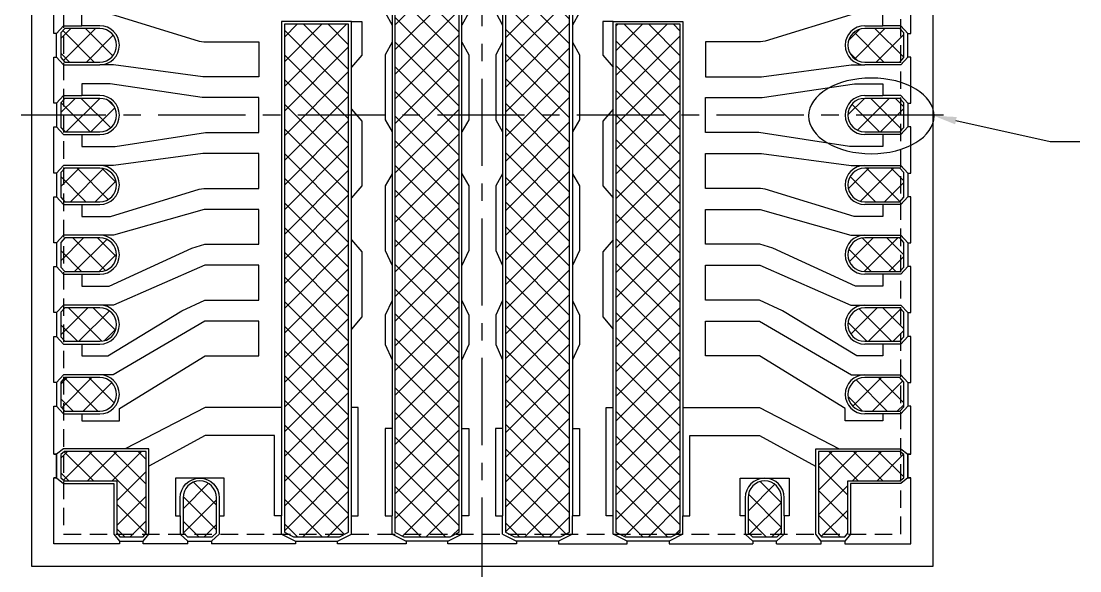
# Model space of a CAD drawing. Extents: x -48 to 208, y -118 to 47.
# Drawn here: x 93.9 to 169.8, y -47.9 to -8.5 of the extents above; entities that cross this region are included whole.
import ezdxf

# ---------------------------------------------------------------- set-up
doc = ezdxf.new("R2010")
doc.units = 0
doc.header["$LTSCALE"] = 5
doc.header["$MEASUREMENT"] = 0
doc.linetypes.add('CENTER', pattern=[2, 1.25, -0.25, 0.25, -0.25])
doc.linetypes.add('HIDDEN', pattern=[0.375, 0.25, -0.125])
doc.layers.get('0').update_dxf_attribs({"linetype": 'CONTINUOUS'})
for name, color, linetype in [('ADDR', 3, 'CONTINUOUS'), ('CENTER', 1, 'CENTER'), ('DIM', 3, 'CONTINUOUS'), ('HIDDEN', 6, 'HIDDEN'), ('SECTION', 6, 'CONTINUOUS')]:
    doc.layers.add(name, color=color, linetype=linetype)

msp = doc.modelspace()

# ---------------------------------------------------------------- hatches: boundary and pattern name
at = {"layer": 'SECTION'}
h = msp.add_hatch(dxfattribs=at)
h.set_pattern_fill('ANSI37,_O', color=256, scale=10)
h.set_pattern_definition([(45, (-1698.0602, 254.9022), (-0.8838835, 0.8838835), []), (135, (-1698.0602, 254.9022), (-0.8838835, -0.8838835), [])])
h.paths.add_polyline_path([(102.8578, 14.7097), (102.6436, 14.9794), (100.9759, 14.9794), (100.7578, 14.7088), (100.7578, 10.9694), (97.0184, 10.9694), (96.7478, 10.7514), (96.7478, 9.0836), (97.0176, 8.8694), (102.8578, 8.8694)])
edge = h.paths.add_edge_path()
edge.add_line((99.5478, 5.9794), (97.0366, 5.9794))
edge.add_line((97.0366, 5.9794), (96.7478, 5.66))
edge.add_line((96.7478, 5.66), (96.7478, 3.8947))
edge.add_line((96.7478, 3.8947), (97.036, 3.5794))
edge.add_line((97.036, 3.5794), (99.5478, 3.5794))
edge.add_arc((99.5478, 4.7794), 1.2, 270, 450)
edge = h.paths.add_edge_path()
edge.add_line((99.5478, 0.9794), (97.0366, 0.9794))
edge.add_line((97.0366, 0.9794), (96.7478, 0.66))
edge.add_line((96.7478, 0.66), (96.7478, -1.1053))
edge.add_line((96.7478, -1.1053), (97.036, -1.4206))
edge.add_line((97.036, -1.4206), (99.5478, -1.4206))
edge.add_arc((99.5478, -0.2206), 1.2, 270, 450)
edge = h.paths.add_edge_path()
edge.add_line((99.5478, -4.0206), (97.0366, -4.0206))
edge.add_line((97.0366, -4.0206), (96.7478, -4.34))
edge.add_line((96.7478, -4.34), (96.7478, -6.1053))
edge.add_line((96.7478, -6.1053), (97.036, -6.4206))
edge.add_line((97.036, -6.4206), (99.5478, -6.4206))
edge.add_arc((99.5478, -5.2206), 1.2, 270, 450)
edge = h.paths.add_edge_path()
edge.add_line((99.5478, -9.0206), (97.0366, -9.0206))
edge.add_line((97.0366, -9.0206), (96.7478, -9.34))
edge.add_line((96.7478, -9.34), (96.7478, -11.1053))
edge.add_line((96.7478, -11.1053), (97.036, -11.4206))
edge.add_line((97.036, -11.4206), (99.5478, -11.4206))
edge.add_arc((99.5478, -10.2206), 1.2, 270, 450)
edge = h.paths.add_edge_path()
edge.add_line((99.5478, -14.0206), (97.036, -14.0206))
edge.add_line((97.036, -14.0206), (96.7478, -14.3359))
edge.add_line((96.7478, -14.3359), (96.7478, -16.1012))
edge.add_line((96.7478, -16.1012), (97.0366, -16.4206))
edge.add_line((97.0366, -16.4206), (99.5478, -16.4206))
edge.add_arc((99.5478, -15.2206), 1.2, 270, 450)
edge = h.paths.add_edge_path()
edge.add_line((99.5478, -19.0206), (97.036, -19.0206))
edge.add_line((97.036, -19.0206), (96.7478, -19.3359))
edge.add_line((96.7478, -19.3359), (96.7478, -21.1012))
edge.add_line((96.7478, -21.1012), (97.0366, -21.4206))
edge.add_line((97.0366, -21.4206), (99.5478, -21.4206))
edge.add_arc((99.5478, -20.2206), 1.2, 270, 450)
edge = h.paths.add_edge_path()
edge.add_line((99.5478, -24.0206), (97.036, -24.0206))
edge.add_line((97.036, -24.0206), (96.7478, -24.3359))
edge.add_line((96.7478, -24.3359), (96.7478, -26.1012))
edge.add_line((96.7478, -26.1012), (97.0366, -26.4206))
edge.add_line((97.0366, -26.4206), (99.5478, -26.4206))
edge.add_arc((99.5478, -25.2206), 1.2, 270, 450)
edge = h.paths.add_edge_path()
edge.add_line((99.5478, -29.0206), (97.036, -29.0206))
edge.add_line((97.036, -29.0206), (96.7478, -29.3359))
edge.add_line((96.7478, -29.3359), (96.7478, -31.1012))
edge.add_line((96.7478, -31.1012), (97.0366, -31.4206))
edge.add_line((97.0366, -31.4206), (99.5478, -31.4206))
edge.add_arc((99.5478, -30.2206), 1.2, 270, 450)
edge = h.paths.add_edge_path()
edge.add_line((99.5478, -34.0206), (97.036, -34.0206))
edge.add_line((97.036, -34.0206), (96.7478, -34.3359))
edge.add_line((96.7478, -34.3359), (96.7478, -36.1012))
edge.add_line((96.7478, -36.1012), (97.0366, -36.4206))
edge.add_line((97.0366, -36.4206), (99.5478, -36.4206))
edge.add_arc((99.5478, -35.2206), 1.2, 270, 450)
h.paths.add_polyline_path([(102.8578, -39.3106), (97.0176, -39.3106), (96.7478, -39.5248), (96.7478, -41.1926), (97.0184, -41.4106), (100.7578, -41.4106), (100.7578, -45.15), (100.9759, -45.4206), (102.6436, -45.4206), (102.8578, -45.1508)])
edge = h.paths.add_edge_path()
edge.add_arc((106.7078, -42.6206), 1.2, 0, 180)
edge.add_line((105.5078, -42.6206), (105.5078, -45.1321))
edge.add_line((105.5078, -45.1321), (105.8251, -45.4206))
edge.add_line((105.8251, -45.4206), (107.5905, -45.4206))
edge.add_line((107.5905, -45.4206), (107.9078, -45.1321))
edge.add_line((107.9078, -45.1321), (107.9078, -42.6206))
h.paths.add_polyline_path([(117.3678, -8.7206), (112.7678, -8.7206), (112.7678, -45.097), (113.415, -45.4206), (116.7206, -45.4206), (117.3678, -45.097)])
h.paths.add_polyline_path([(125.2878, 14.6558), (124.6406, 14.9794), (121.335, 14.9794), (120.6878, 14.6558), (120.6878, -45.097), (121.335, -45.4206), (124.6406, -45.4206), (125.2878, -45.097)])
h.paths.add_polyline_path([(133.2078, 14.6558), (132.5606, 14.9794), (129.2552, 14.9794), (128.6078, 14.6556), (128.6078, -45.097), (129.255, -45.4206), (132.5606, -45.4206), (133.2078, -45.097)])
h.paths.add_polyline_path([(141.1278, -8.7206), (136.5278, -8.7206), (136.5278, -45.097), (137.175, -45.4206), (140.4806, -45.4206), (141.1278, -45.097)])
edge = h.paths.add_edge_path()
edge.add_arc((147.1878, -42.6206), 1.2, 0, 180)
edge.add_line((145.9878, -42.6206), (145.9878, -45.1321))
edge.add_line((145.9878, -45.1321), (146.3051, -45.4206))
edge.add_line((146.3051, -45.4206), (148.0705, -45.4206))
edge.add_line((148.0705, -45.4206), (148.3878, -45.1321))
edge.add_line((148.3878, -45.1321), (148.3878, -42.6206))
h.paths.add_polyline_path([(157.1478, -39.5248), (156.8781, -39.3106), (151.0378, -39.3106), (151.0378, -45.1508), (151.252, -45.4206), (152.9198, -45.4206), (153.1378, -45.15), (153.1378, -41.4106), (156.8773, -41.4106), (157.1478, -41.1926)])
edge = h.paths.add_edge_path()
edge.add_line((157.1478, -34.3359), (156.8597, -34.0206))
edge.add_line((156.8597, -34.0206), (154.3478, -34.0206))
edge.add_arc((154.3478, -35.2206), 1.2, 90, 270)
edge.add_line((154.3478, -36.4206), (156.859, -36.4206))
edge.add_line((156.859, -36.4206), (157.1478, -36.1012))
edge.add_line((157.1478, -36.1012), (157.1478, -34.3359))
edge = h.paths.add_edge_path()
edge.add_line((157.1478, -29.3359), (156.8597, -29.0206))
edge.add_line((156.8597, -29.0206), (154.3478, -29.0206))
edge.add_arc((154.3478, -30.2206), 1.2, 90, 270)
edge.add_line((154.3478, -31.4206), (156.859, -31.4206))
edge.add_line((156.859, -31.4206), (157.1478, -31.1012))
edge.add_line((157.1478, -31.1012), (157.1478, -29.3359))
edge = h.paths.add_edge_path()
edge.add_line((157.1478, -24.3359), (156.8597, -24.0206))
edge.add_line((156.8597, -24.0206), (154.3478, -24.0206))
edge.add_arc((154.3478, -25.2206), 1.2, 90, 270)
edge.add_line((154.3478, -26.4206), (156.859, -26.4206))
edge.add_line((156.859, -26.4206), (157.1478, -26.1012))
edge.add_line((157.1478, -26.1012), (157.1478, -24.3359))
edge = h.paths.add_edge_path()
edge.add_line((157.1478, -19.3359), (156.8597, -19.0206))
edge.add_line((156.8597, -19.0206), (154.3478, -19.0206))
edge.add_arc((154.3478, -20.2206), 1.2, 90, 270)
edge.add_line((154.3478, -21.4206), (156.859, -21.4206))
edge.add_line((156.859, -21.4206), (157.1478, -21.1012))
edge.add_line((157.1478, -21.1012), (157.1478, -19.3359))
edge = h.paths.add_edge_path()
edge.add_line((157.1478, -14.3359), (156.8597, -14.0206))
edge.add_line((156.8597, -14.0206), (154.3478, -14.0206))
edge.add_arc((154.3478, -15.2206), 1.2, 90, 270)
edge.add_line((154.3478, -16.4206), (156.859, -16.4206))
edge.add_line((156.859, -16.4206), (157.1478, -16.1012))
edge.add_line((157.1478, -16.1012), (157.1478, -14.3359))
edge = h.paths.add_edge_path()
edge.add_line((157.1478, -9.34), (156.859, -9.0206))
edge.add_line((156.859, -9.0206), (154.3478, -9.0206))
edge.add_arc((154.3478, -10.2206), 1.2, 90, 270)
edge.add_line((154.3478, -11.4206), (156.8597, -11.4206))
edge.add_line((156.8597, -11.4206), (157.1478, -11.1053))
edge.add_line((157.1478, -11.1053), (157.1478, -9.34))
edge = h.paths.add_edge_path()
edge.add_line((157.1478, -4.34), (156.859, -4.0206))
edge.add_line((156.859, -4.0206), (154.3478, -4.0206))
edge.add_arc((154.3478, -5.2206), 1.2, 90, 270)
edge.add_line((154.3478, -6.4206), (156.8597, -6.4206))
edge.add_line((156.8597, -6.4206), (157.1478, -6.1053))
edge.add_line((157.1478, -6.1053), (157.1478, -4.34))
edge = h.paths.add_edge_path()
edge.add_line((157.1478, 0.66), (156.859, 0.9794))
edge.add_line((156.859, 0.9794), (154.3478, 0.9794))
edge.add_arc((154.3478, -0.2206), 1.2, 90, 270)
edge.add_line((154.3478, -1.4206), (156.8597, -1.4206))
edge.add_line((156.8597, -1.4206), (157.1478, -1.1053))
edge.add_line((157.1478, -1.1053), (157.1478, 0.66))
edge = h.paths.add_edge_path()
edge.add_line((157.1478, 5.66), (156.859, 5.9794))
edge.add_line((156.859, 5.9794), (154.3478, 5.9794))
edge.add_arc((154.3478, 4.7794), 1.2, 90, 270)
edge.add_line((154.3478, 3.5794), (156.8597, 3.5794))
edge.add_line((156.8597, 3.5794), (157.1478, 3.8947))
edge.add_line((157.1478, 3.8947), (157.1478, 5.66))
h.paths.add_polyline_path([(157.1478, 10.7514), (156.8773, 10.9694), (153.1378, 10.9694), (153.1378, 14.7088), (152.9198, 14.9794), (151.252, 14.9794), (151.0378, 14.7097), (151.0378, 9.8062), (149.4346, 8.9328), (150.5109, 7.8566), (152.4824, 8.8694), (156.8781, 8.8694), (157.1478, 9.0836)])
edge = h.paths.add_edge_path()
edge.add_line((148.3878, 14.6909), (148.0705, 14.9794))
edge.add_line((148.0705, 14.9794), (146.3051, 14.9794))
edge.add_line((146.3051, 14.9794), (145.9878, 14.6909))
edge.add_line((145.9878, 14.6909), (145.9878, 12.1794))
edge.add_arc((147.1878, 12.1794), 1.2, 180, 360)
edge.add_line((148.3878, 12.1794), (148.3878, 14.6909))
h.paths.add_polyline_path([(141.1278, 14.6558), (140.4806, 14.9794), (137.1752, 14.9794), (136.5278, 14.6556), (136.5278, -6.0206), (141.1278, -6.0206)])
h.paths.add_polyline_path([(117.3678, 14.6556), (116.7205, 14.9794), (113.415, 14.9794), (112.7678, 14.6558), (112.7678, -6.0206), (117.3678, -6.0206)])
edge = h.paths.add_edge_path()
edge.add_line((107.9078, 14.6909), (107.5905, 14.9794))
edge.add_line((107.5905, 14.9794), (105.8251, 14.9794))
edge.add_line((105.8251, 14.9794), (105.5078, 14.6909))
edge.add_line((105.5078, 14.6909), (105.5078, 12.1794))
edge.add_arc((106.7078, 12.1794), 1.2, 180, 360)
edge.add_line((107.9078, 12.1794), (107.9078, 14.6909))

# ---------------------------------------------------------------- linework, layer by layer
for p, q in [((94.6478, 17.0795), (94.6478, -47.5207)), ((159.2479, -47.5207), (159.2479, 17.0795)), ((120.4878, 13.4794), (120.4878, -43.9206)), ((125.4878, -43.9206), (125.4878, 13.4794)), ((128.4078, 13.4794), (128.4078, -43.9206)), ((133.4078, 13.4794), (133.4078, -43.9206)), ((96.2478, -9.3735), (96.2478, -6.0735)), ((157.6478, -9.3735), (157.6478, -6.0735)), ((98.2478, -8.8206), (98.2478, -7.9706)), ((100.3067, -7.9706), (106.668, -9.9197)), ((119.9878, -7.8672), (120.4885, -8.792)), ((125.9873, -7.8672), (125.4866, -8.792)), ((127.9084, -7.8672), (128.409, -8.792)), ((133.9078, -7.8672), (133.4071, -8.792)), ((153.589, -7.9706), (147.2276, -9.9197)), ((155.6478, -8.8206), (155.6478, -7.9706)), ((96.9478, -8.8206), (96.4478, -9.3735)), ((96.9478, -8.8206), (98.2478, -8.8206)), ((99.5478, -8.8206), (98.2478, -8.8206)), ((117.5678, -8.5206), (112.5678, -8.5206)), ((112.5678, -8.5206), (112.5678, -43.9206)), ((117.5678, -8.5206), (118.3178, -8.5206)), ((117.5678, -43.9206), (117.5678, -8.5206)), ((118.3178, -8.5206), (118.3178, -10.9222)), ((136.3278, -8.5206), (135.5778, -8.5206)), ((135.5778, -8.5206), (135.5778, -10.9222)), ((136.3278, -43.9206), (136.3278, -8.5206)), ((136.3278, -8.5206), (141.3278, -8.5206)), ((141.3278, -8.5206), (141.3278, -43.9206)), ((154.3478, -8.8206), (155.6478, -8.8206)), ((156.9478, -8.8206), (155.6478, -8.8206)), ((156.9478, -8.8206), (157.4478, -9.3735)), ((96.4478, -9.3735), (96.2478, -9.3735)), ((96.4478, -11.0735), (96.4478, -9.3735)), ((157.4478, -9.3735), (157.6478, -9.3735)), ((157.4478, -11.0735), (157.4478, -9.3735)), ((106.668, -9.9197), (107.0006, -9.9706)), ((107.0006, -9.9706), (110.9478, -9.9706)), ((110.9478, -9.9706), (110.9478, -12.4706)), ((120.4885, -9.992), (119.9878, -10.9168)), ((125.4866, -9.992), (125.9873, -10.9168)), ((128.409, -9.992), (127.9084, -10.9168)), ((133.4071, -9.992), (133.9078, -10.9168)), ((146.895, -9.9706), (142.9478, -9.9706)), ((142.9478, -9.9706), (142.9478, -12.4706)), ((147.2276, -9.9197), (146.895, -9.9706)), ((96.2478, -14.3677), (96.2478, -11.0735)), ((96.2478, -11.0735), (96.4478, -11.0735)), ((96.4478, -11.0735), (96.9478, -11.6206)), ((118.3178, -10.9222), (117.5685, -11.7852)), ((119.9878, -10.9168), (119.9878, -15.5533)), ((125.9873, -10.9168), (125.9873, -15.5533)), ((127.9084, -10.9168), (127.9084, -15.5533)), ((133.9078, -10.9168), (133.9078, -15.5533)), ((135.5778, -10.9222), (136.3272, -11.7852)), ((157.4478, -11.0735), (156.9478, -11.6206)), ((157.6478, -11.0735), (157.4478, -11.0735)), ((157.6478, -14.3677), (157.6478, -11.0735)), ((96.9478, -11.6206), (99.5478, -11.6206)), ((100.5189, -11.6206), (99.5478, -11.6206)), ((106.9367, -12.4706), (100.5189, -11.6206)), ((146.959, -12.4706), (153.3768, -11.6206)), ((153.3768, -11.6206), (154.3478, -11.6206)), ((156.9478, -11.6206), (154.3478, -11.6206)), ((110.9478, -12.4706), (106.9367, -12.4706)), ((142.9478, -12.4706), (146.959, -12.4706)), ((100.2769, -12.9706), (98.2478, -12.9706)), ((98.2478, -12.9706), (98.2478, -13.8206)), ((106.8863, -13.9706), (100.2769, -12.9706)), ((147.0094, -13.9706), (153.6187, -12.9706)), ((153.6187, -12.9706), (155.6478, -12.9706)), ((155.6478, -12.9706), (155.6478, -13.8206)), ((96.4478, -14.3677), (96.2478, -14.3677)), ((96.9478, -13.8206), (96.4478, -14.3677)), ((96.4478, -14.3677), (96.4478, -16.0677)), ((96.9478, -13.8206), (98.2478, -13.8206)), ((99.5478, -13.8206), (98.2478, -13.8206)), ((110.9478, -13.9706), (106.8863, -13.9706)), ((110.9478, -16.4706), (110.9478, -13.9706)), ((142.9478, -16.4706), (142.9478, -13.9706)), ((142.9478, -13.9706), (147.0094, -13.9706)), ((154.3478, -13.8206), (155.6478, -13.8206)), ((156.9478, -13.8206), (155.6478, -13.8206)), ((156.9478, -13.8206), (157.4478, -14.3677)), ((157.4478, -14.3677), (157.6478, -14.3677)), ((157.4478, -14.3677), (157.4478, -16.0677)), ((117.5685, -14.7852), (118.3178, -15.6481)), ((136.3272, -14.7852), (135.5778, -15.6481)), ((118.3178, -15.6481), (118.3178, -20.2885)), ((119.9878, -15.5533), (120.4885, -16.4182)), ((125.9873, -15.5533), (125.4866, -16.4182)), ((127.9084, -15.5533), (128.409, -16.4182)), ((133.9078, -15.5533), (133.4071, -16.4182)), ((135.5778, -15.6481), (135.5778, -20.2885)), ((96.2478, -19.3677), (96.2478, -16.0677)), ((96.2478, -16.0677), (96.4478, -16.0677)), ((96.4478, -16.0677), (96.9478, -16.6206)), ((96.9478, -16.6206), (98.2478, -16.6206)), ((98.2478, -16.6206), (99.5478, -16.6206)), ((98.2478, -16.6206), (98.2478, -17.4706)), ((100.6441, -17.4706), (107.1226, -16.4706)), ((107.1226, -16.4706), (110.9478, -16.4706)), ((146.7731, -16.4706), (142.9478, -16.4706)), ((153.2516, -17.4706), (146.7731, -16.4706)), ((155.6478, -16.6206), (154.3478, -16.6206)), ((155.6478, -16.6206), (155.6478, -17.4706)), ((156.9478, -16.6206), (155.6478, -16.6206)), ((157.4478, -16.0677), (156.9478, -16.6206)), ((157.6478, -16.0677), (157.4478, -16.0677)), ((157.6478, -19.3677), (157.6478, -16.0677)), ((98.2478, -17.4706), (100.6441, -17.4706)), ((106.9367, -17.9706), (100.5189, -18.8206)), ((110.9478, -17.9706), (106.9367, -17.9706)), ((110.9478, -20.4706), (110.9478, -17.9706)), ((142.9478, -20.4706), (142.9478, -17.9706)), ((142.9478, -17.9706), (146.959, -17.9706)), ((146.959, -17.9706), (153.3768, -18.8206)), ((155.6478, -17.4706), (153.2516, -17.4706)), ((96.9478, -18.8206), (96.4478, -19.3677)), ((99.5478, -18.8206), (96.9478, -18.8206)), ((100.5189, -18.8206), (99.5478, -18.8206)), ((153.3768, -18.8206), (154.3478, -18.8206)), ((154.3478, -18.8206), (156.9478, -18.8206)), ((156.9478, -18.8206), (157.4478, -19.3677)), ((96.4478, -19.3677), (96.2478, -19.3677)), ((96.4478, -19.3677), (96.4478, -21.0677)), ((120.4885, -19.4182), (119.9878, -20.283)), ((125.4866, -19.4182), (125.9873, -20.283)), ((128.409, -19.4182), (127.9084, -20.283)), ((133.4071, -19.4182), (133.9078, -20.283)), ((157.4478, -19.3677), (157.6478, -19.3677)), ((157.4478, -19.3677), (157.4478, -21.0677)), ((106.668, -20.5215), (107.0006, -20.4706)), ((107.0006, -20.4706), (110.9478, -20.4706)), ((118.3178, -20.2885), (117.5685, -21.1514)), ((119.9878, -20.283), (119.9878, -24.9193)), ((125.9873, -20.283), (125.9873, -24.9193)), ((127.9084, -20.283), (127.9084, -24.9193)), ((133.9078, -20.283), (133.9078, -24.9193)), ((135.5778, -20.2885), (136.3272, -21.1514)), ((146.895, -20.4706), (142.9478, -20.4706)), ((147.2276, -20.5215), (146.895, -20.4706)), ((96.2478, -24.3677), (96.2478, -21.0677)), ((96.2478, -21.0677), (96.4478, -21.0677)), ((96.4478, -21.0677), (96.9478, -21.6206)), ((100.3067, -22.4706), (106.668, -20.5215)), ((153.589, -22.4706), (147.2276, -20.5215)), ((157.4478, -21.0677), (156.9478, -21.6206)), ((157.6478, -21.0677), (157.4478, -21.0677)), ((157.6478, -24.3677), (157.6478, -21.0677)), ((96.9478, -21.6206), (98.2478, -21.6206)), ((98.2478, -21.6206), (99.5478, -21.6206)), ((98.2478, -21.6206), (98.2478, -22.4706)), ((107.0336, -21.9706), (100.5296, -23.8206)), ((110.9478, -21.9706), (107.0336, -21.9706)), ((110.9478, -24.4706), (110.9478, -21.9706)), ((142.9478, -24.4706), (142.9478, -21.9706)), ((142.9478, -21.9706), (146.8621, -21.9706)), ((146.8621, -21.9706), (153.3661, -23.8206)), ((155.6478, -21.6206), (154.3478, -21.6206)), ((155.6478, -21.6206), (155.6478, -22.4706)), ((156.9478, -21.6206), (155.6478, -21.6206)), ((98.2478, -22.4706), (100.3067, -22.4706)), ((155.6478, -22.4706), (153.589, -22.4706)), ((96.9478, -23.8206), (96.4478, -24.3677)), ((99.5478, -23.8206), (96.9478, -23.8206)), ((100.5296, -23.8206), (99.5478, -23.8206)), ((117.5685, -24.1514), (118.3178, -25.0144)), ((136.3272, -24.1514), (135.5778, -25.0144)), ((153.3661, -23.8206), (154.3478, -23.8206)), ((154.3478, -23.8206), (156.9478, -23.8206)), ((156.9478, -23.8206), (157.4478, -24.3677)), ((96.4478, -24.3677), (96.2478, -24.3677)), ((96.4478, -24.3677), (96.4478, -26.0677)), ((100.2066, -27.4706), (106.1337, -24.7529)), ((106.1337, -24.7529), (107.0588, -24.4706)), ((107.0588, -24.4706), (110.9478, -24.4706)), ((118.3178, -25.0144), (118.3178, -29.6614)), ((119.9878, -24.9193), (120.4885, -25.9863)), ((125.9873, -24.9193), (125.4866, -25.9863)), ((127.9084, -24.9193), (128.409, -25.9863)), ((133.9078, -24.9193), (133.4071, -25.9863)), ((135.5778, -25.0144), (135.5778, -29.6614)), ((146.8368, -24.4706), (142.9478, -24.4706)), ((147.762, -24.7529), (146.8368, -24.4706)), ((153.689, -27.4706), (147.762, -24.7529)), ((157.4478, -24.3677), (157.6478, -24.3677)), ((157.4478, -24.3677), (157.4478, -26.0677)), ((96.2478, -29.3677), (96.2478, -26.0677)), ((96.2478, -26.0677), (96.4478, -26.0677)), ((96.4478, -26.0677), (96.9478, -26.6206)), ((107.0627, -25.9706), (100.5328, -28.8206)), ((110.9478, -25.9706), (107.0627, -25.9706)), ((110.9478, -28.4706), (110.9478, -25.9706)), ((142.9478, -28.4706), (142.9478, -25.9706)), ((142.9478, -25.9706), (146.8329, -25.9706)), ((146.8329, -25.9706), (153.3629, -28.8206)), ((157.4478, -26.0677), (156.9478, -26.6206)), ((157.6478, -26.0677), (157.4478, -26.0677)), ((157.6478, -29.3677), (157.6478, -26.0677)), ((96.9478, -26.6206), (98.2478, -26.6206)), ((98.2478, -26.6206), (99.5478, -26.6206)), ((98.2478, -26.6206), (98.2478, -27.4706)), ((155.6478, -26.6206), (154.3478, -26.6206)), ((155.6478, -26.6206), (155.6478, -27.4706)), ((156.9478, -26.6206), (155.6478, -26.6206)), ((98.2478, -27.4706), (100.2066, -27.4706)), ((155.6478, -27.4706), (153.689, -27.4706)), ((96.9478, -28.8206), (96.4478, -29.3677)), ((99.5478, -28.8206), (96.9478, -28.8206)), ((100.5328, -28.8206), (99.5478, -28.8206)), ((105.4263, -29.236), (107.0783, -28.4706)), ((107.0783, -28.4706), (110.9478, -28.4706)), ((120.4885, -28.4863), (119.9878, -29.5532)), ((125.4866, -28.4863), (125.9873, -29.5532)), ((128.409, -28.4863), (127.9084, -29.5532)), ((133.4071, -28.4863), (133.9078, -29.5532)), ((146.8174, -28.4706), (142.9478, -28.4706)), ((148.4694, -29.236), (146.8174, -28.4706)), ((153.3629, -28.8206), (154.3478, -28.8206)), ((154.3478, -28.8206), (156.9478, -28.8206)), ((156.9478, -28.8206), (157.4478, -29.3677)), ((96.4478, -29.3677), (96.2478, -29.3677)), ((96.4478, -29.3677), (96.4478, -31.0677)), ((100.1138, -32.4706), (105.4263, -29.236)), ((119.9878, -29.5532), (119.9878, -31.6503)), ((125.9873, -29.5532), (125.9873, -31.6503)), ((127.9084, -29.5532), (127.9084, -31.6503)), ((133.9078, -29.5532), (133.9078, -31.6503)), ((153.7819, -32.4706), (148.4694, -29.236)), ((157.4478, -29.3677), (157.6478, -29.3677)), ((157.4478, -29.3677), (157.4478, -31.0677)), ((107.0756, -29.9706), (100.5027, -33.8206)), ((110.9478, -29.9706), (107.0756, -29.9706)), ((110.9478, -32.4706), (110.9478, -29.9706)), ((118.3178, -29.6614), (117.5685, -30.5431)), ((135.5778, -29.6614), (136.3272, -30.5431)), ((142.9478, -32.4706), (142.9478, -29.9706)), ((142.9478, -29.9706), (146.8201, -29.9706)), ((146.8201, -29.9706), (153.3929, -33.8206)), ((96.2478, -34.3677), (96.2478, -31.0677)), ((96.2478, -31.0677), (96.4478, -31.0677)), ((96.4478, -31.0677), (96.9478, -31.6206)), ((157.4478, -31.0677), (156.9478, -31.6206)), ((157.6478, -31.0677), (157.4478, -31.0677)), ((157.6478, -34.3677), (157.6478, -31.0677)), ((96.9478, -31.6206), (98.2478, -31.6206)), ((98.2478, -31.6206), (99.5478, -31.6206)), ((98.2478, -31.6206), (98.2478, -32.4706)), ((119.9878, -31.6503), (120.4885, -32.7518)), ((125.9873, -31.6503), (125.4866, -32.7518)), ((127.9084, -31.6503), (128.409, -32.7518)), ((133.9078, -31.6503), (133.4071, -32.7518)), ((155.6478, -31.6206), (154.3478, -31.6206)), ((155.6478, -31.6206), (155.6478, -32.4706)), ((156.9478, -31.6206), (155.6478, -31.6206)), ((98.2478, -32.4706), (100.1138, -32.4706)), ((100.9478, -36.2227), (107.0882, -32.4706)), ((107.0882, -32.4706), (110.9478, -32.4706)), ((146.8075, -32.4706), (142.9478, -32.4706)), ((152.9478, -36.2227), (146.8075, -32.4706)), ((155.6478, -32.4706), (153.7819, -32.4706)), ((96.9478, -33.8206), (96.4478, -34.3677)), ((99.5478, -33.8206), (96.9478, -33.8206)), ((100.5027, -33.8206), (99.5478, -33.8206)), ((153.3929, -33.8206), (154.3478, -33.8206)), ((154.3478, -33.8206), (156.9478, -33.8206)), ((156.9478, -33.8206), (157.4478, -34.3677)), ((96.4478, -34.3677), (96.2478, -34.3677)), ((96.4478, -34.3677), (96.4478, -36.0677)), ((157.4478, -34.3677), (157.6478, -34.3677)), ((157.4478, -34.3677), (157.4478, -36.0677)), ((96.2478, -39.5077), (96.2478, -36.0677)), ((96.2478, -36.0677), (96.4478, -36.0677)), ((96.4478, -36.0677), (96.9478, -36.6206)), ((100.9478, -37.1206), (100.9478, -36.2227)), ((107.088, -36.1706), (101.3698, -39.108)), ((112.5678, -36.1706), (107.088, -36.1706)), ((118.0678, -36.1705), (117.5673, -36.1705)), ((118.0678, -43.9206), (118.0678, -36.1705)), ((135.8278, -43.9206), (135.8278, -36.1705)), ((135.8278, -36.1705), (136.3284, -36.1705)), ((141.3278, -36.1706), (146.8076, -36.1706)), ((146.8076, -36.1706), (152.5258, -39.108)), ((152.9478, -37.1206), (152.9478, -36.2227)), ((157.4478, -36.0677), (156.9478, -36.6206)), ((157.6478, -36.0677), (157.4478, -36.0677)), ((157.6478, -39.5077), (157.6478, -36.0677)), ((96.9478, -36.6206), (98.2478, -36.6206)), ((98.2478, -36.6206), (99.5478, -36.6206)), ((98.2478, -36.6206), (98.2478, -37.1206)), ((98.2478, -37.1206), (100.9478, -37.1206)), ((155.6478, -37.1206), (152.9478, -37.1206)), ((155.6478, -36.6206), (154.3478, -36.6206)), ((155.6478, -36.6206), (155.6478, -37.1206)), ((156.9478, -36.6206), (155.6478, -36.6206)), ((120.4878, -37.6706), (119.9878, -37.6706)), ((119.9878, -37.6706), (119.9878, -43.9206)), ((125.4878, -37.6706), (125.9878, -37.6706)), ((125.9878, -37.6706), (125.9878, -43.9206)), ((128.4078, -37.6706), (127.9078, -37.6706)), ((127.9078, -37.6706), (127.9078, -43.9206)), ((133.4078, -37.6706), (133.9078, -37.6706)), ((133.9078, -37.6706), (133.9078, -43.9206)), ((107.088, -38.1706), (103.0608, -40.3646)), ((112.0678, -38.1706), (107.088, -38.1706)), ((112.0678, -43.9206), (112.0678, -38.1706)), ((141.8278, -43.9206), (141.8278, -38.1706)), ((141.8278, -38.1706), (146.8076, -38.1706)), ((146.8076, -38.1706), (150.8349, -40.3646)), ((96.9478, -39.1106), (96.4478, -39.5077)), ((103.0578, -39.1106), (96.9478, -39.1106)), ((103.0578, -45.2206), (103.0578, -39.1106)), ((150.8378, -45.2206), (150.8378, -39.1106)), ((150.8378, -39.1106), (156.9478, -39.1106)), ((156.9478, -39.1106), (157.4478, -39.5077)), ((96.4478, -39.5077), (96.2478, -39.5077)), ((96.2478, -39.5077), (96.4478, -39.5077)), ((96.4478, -41.2077), (96.4478, -39.5077)), ((96.4478, -39.5077), (96.4478, -41.2077)), ((157.4478, -41.2077), (157.4478, -39.5077)), ((157.4478, -39.5077), (157.6478, -39.5077)), ((157.6478, -39.5077), (157.4478, -39.5077)), ((157.4478, -39.5077), (157.4478, -41.2077)), ((96.2478, -45.9206), (96.2478, -41.2077)), ((96.2478, -41.2077), (96.4478, -41.2077)), ((96.4478, -41.2077), (96.2478, -41.2077)), ((96.4478, -41.2077), (96.9478, -41.6106)), ((96.9478, -41.6106), (100.5578, -41.6106)), ((100.5578, -41.6106), (100.5578, -45.2206)), ((108.4578, -41.2206), (104.9578, -41.2206)), ((104.9578, -41.2206), (104.9578, -43.9206)), ((108.4578, -43.9206), (108.4578, -41.2206)), ((145.4378, -43.9206), (145.4378, -41.2206)), ((145.4378, -41.2206), (148.9378, -41.2206)), ((148.9378, -41.2206), (148.9378, -43.9206)), ((156.9478, -41.6106), (153.3378, -41.6106)), ((153.3378, -41.6106), (153.3378, -45.2206)), ((157.4478, -41.2077), (156.9478, -41.6106)), ((157.6478, -41.2077), (157.4478, -41.2077)), ((157.4478, -41.2077), (157.6478, -41.2077)), ((157.6478, -45.9206), (157.6478, -41.2077)), ((104.9578, -43.9206), (105.3078, -43.9206)), ((105.3078, -43.9206), (105.3078, -45.2206)), ((108.1078, -43.9206), (108.4578, -43.9206)), ((108.1078, -43.9206), (108.1078, -45.2206)), ((112.5678, -43.9206), (112.0678, -43.9206)), ((112.5678, -45.2206), (112.5678, -43.9206)), ((117.5678, -43.9206), (118.0678, -43.9206)), ((117.5678, -45.2206), (117.5678, -43.9206)), ((119.9878, -43.9206), (120.4878, -43.9206)), ((120.4878, -45.2206), (120.4878, -43.9206)), ((125.9878, -43.9206), (125.4878, -43.9206)), ((125.4878, -45.2206), (125.4878, -43.9206)), ((127.9078, -43.9206), (128.4078, -43.9206)), ((128.4078, -45.2206), (128.4078, -43.9206)), ((133.9078, -43.9206), (133.4078, -43.9206)), ((133.4078, -45.2206), (133.4078, -43.9206)), ((136.3278, -43.9206), (135.8278, -43.9206)), ((136.3278, -45.2206), (136.3278, -43.9206)), ((141.3278, -43.9206), (141.8278, -43.9206)), ((141.3278, -45.2206), (141.3278, -43.9206)), ((145.7878, -43.9206), (145.4378, -43.9206)), ((145.7878, -43.9206), (145.7878, -45.2206)), ((148.9378, -43.9206), (148.5878, -43.9206)), ((148.5878, -43.9206), (148.5878, -45.2206)), ((100.5578, -45.2206), (100.9608, -45.7206)), ((102.6608, -45.7206), (103.0578, -45.2206)), ((105.8578, -45.7206), (105.3078, -45.2206)), ((108.1078, -45.2206), (107.5578, -45.7206)), ((112.5678, -45.2206), (113.5678, -45.7206)), ((116.5678, -45.7206), (117.5678, -45.2206)), ((120.4878, -45.2206), (121.4878, -45.7206)), ((124.4878, -45.7206), (125.4878, -45.2206)), ((128.4078, -45.2206), (129.4078, -45.7206)), ((133.4078, -45.2206), (132.4078, -45.7206)), ((137.3278, -45.7206), (136.3278, -45.2206)), ((141.3278, -45.2206), (140.3278, -45.7206)), ((145.7878, -45.2206), (146.3378, -45.7206)), ((148.0378, -45.7206), (148.5878, -45.2206)), ((151.2349, -45.7206), (150.8378, -45.2206)), ((153.3378, -45.2206), (152.9349, -45.7206)), ((100.9608, -45.9206), (96.2478, -45.9206)), ((100.9608, -45.7206), (100.9608, -45.9206)), ((100.9608, -45.7206), (102.6608, -45.7206)), ((102.6608, -45.9206), (102.6608, -45.7206)), ((105.8578, -45.9206), (102.6608, -45.9206)), ((105.8578, -45.9206), (105.8578, -45.7206)), ((105.8578, -45.7206), (107.5578, -45.7206)), ((107.5578, -45.7206), (107.5578, -45.9207)), ((113.5678, -45.9206), (107.5578, -45.9206)), ((113.5678, -45.7206), (116.5678, -45.7206)), ((113.5678, -45.7206), (113.5678, -45.9206)), ((116.5678, -45.9206), (116.5678, -45.7206)), ((121.4878, -45.9206), (116.5678, -45.9206)), ((121.4878, -45.7206), (121.4878, -45.9206)), ((124.4878, -45.7206), (121.4878, -45.7206)), ((124.4878, -45.9206), (124.4878, -45.7206)), ((129.4078, -45.9206), (124.4878, -45.9206)), ((132.4078, -45.7206), (129.4078, -45.7206)), ((129.4078, -45.7206), (129.4078, -45.9206)), ((132.4078, -45.7206), (132.4078, -45.9206)), ((132.4078, -45.9206), (137.3278, -45.9206)), ((140.3278, -45.7206), (137.3278, -45.7206)), ((137.3278, -45.9206), (137.3278, -45.7206)), ((140.3278, -45.7206), (140.3278, -45.9206)), ((140.3278, -45.9206), (146.3378, -45.9206)), ((146.3378, -45.7206), (146.3378, -45.9207)), ((148.0378, -45.7206), (146.3378, -45.7206)), ((148.0378, -45.9206), (148.0378, -45.7206)), ((148.0378, -45.9206), (151.2349, -45.9206)), ((152.9349, -45.7206), (151.2349, -45.7206)), ((151.2349, -45.9206), (151.2349, -45.7206)), ((152.9349, -45.7206), (152.9349, -45.9206)), ((152.9349, -45.9206), (157.6478, -45.9206)), ((94.6478, -47.5207), (159.2479, -47.5207))]:
    msp.add_line(p, q)
for points in [[(105.3078, -43.9206), (105.3078, -42.6206, -1), (108.1078, -42.6206), (108.1078, -43.9206)], [(148.5878, -43.9206), (148.5878, -42.6206, 1), (145.7878, -42.6206), (145.7878, -43.9206)]]:
    msp.add_lwpolyline(points, format="xyb")
for centre, start, end in [((99.5478, -10.2206), 270, 90), ((154.3478, -10.2206), 90, 270), ((99.5478, -15.2206), 270, 90), ((154.3478, -15.2206), 90, 270), ((99.5478, -20.2206), 270, 90), ((154.3478, -20.2206), 90, 270), ((99.5478, -25.2206), 270, 90), ((154.3478, -25.2206), 90, 270), ((99.5478, -30.2206), 270, 90), ((154.3478, -30.2206), 90, 270), ((99.5478, -35.2206), 270, 90), ((154.3478, -35.2206), 90, 270)]:
    msp.add_arc(centre, 1.4, start, end)
msp.add_point((126.9478, -15.2206))
msp.add_point((126.9478, -15.2206))
msp.add_point((126.9478, -15.2206))
msp.add_point((126.9478, -15.2206))
msp.add_point((126.9478, -15.2206))
msp.add_point((126.9478, -15.2206))
msp.add_point((126.9478, -15.2206))
msp.add_point((126.9478, -15.2206))
msp.add_point((126.9478, -15.2206))
msp.add_point((126.9478, -15.2206))
msp.add_point((126.9478, -15.2206))
msp.add_point((126.9478, -15.2206))
msp.add_point((126.9478, -15.2206))
msp.add_point((126.9478, -15.2206))
msp.add_point((126.9478, -15.2206))
msp.add_point((126.9478, -15.2206))
msp.add_point((126.9478, -15.2206))
msp.add_point((126.9478, -15.2206))
msp.add_point((126.9478, -15.2206))
msp.add_point((126.9478, -15.2206))
msp.add_point((126.9478, -15.2206))
msp.add_point((126.9478, -15.2206))
msp.add_point((126.9478, -15.2206))
msp.add_point((126.9478, -15.2206))
msp.add_point((126.9478, -15.2206))
msp.add_point((126.9478, -15.2206))
msp.add_point((126.9478, -15.2206))
msp.add_point((126.9478, -15.2206))
msp.add_point((126.9478, -15.2206))
msp.add_point((126.9478, -15.2206))
msp.add_point((126.9478, -15.2206))
msp.add_point((126.9478, -15.2206))
msp.add_point((126.9478, -15.2206))
msp.add_point((126.9478, -15.2206))
msp.add_point((126.9478, -15.2206))
msp.add_point((126.9478, -15.2206))
msp.add_point((126.9478, -15.2206))
msp.add_point((126.9478, -15.2206))
msp.add_point((126.9478, -15.2206))
msp.add_point((126.9478, -15.2206))
msp.add_point((126.9478, -15.2206))
msp.add_point((126.9478, -15.2206))
msp.add_point((126.9478, -15.2206))
msp.add_point((126.9478, -15.2206))
msp.add_point((126.9478, -15.2206))
msp.add_point((126.9478, -15.2206))
msp.add_point((126.9478, -15.2206))
msp.add_point((126.9478, -15.2206))
msp.add_point((126.9478, -15.2206))
msp.add_point((126.9478, -15.2206))
msp.add_point((126.9478, -15.2206))
msp.add_point((126.9478, -15.2206))
msp.add_point((126.9478, -15.2206))
msp.add_point((126.9478, -15.2206))
msp.add_point((126.9478, -15.2206))
msp.add_point((126.9478, -15.2206))
msp.add_point((126.9478, -15.2206))
msp.add_point((126.9478, -15.2206))
msp.add_point((126.9478, -15.2206))
msp.add_point((126.9478, -15.2206))
msp.add_point((126.9478, -15.2206))
msp.add_point((126.9478, -15.2206))
msp.add_point((126.9478, -15.2206))
msp.add_point((126.9478, -15.2206))
msp.add_point((126.9478, -15.2206))
msp.add_point((126.9478, -15.2206))
msp.add_point((126.9478, -15.2206))
msp.add_point((126.9478, -15.2206))
msp.add_point((126.9478, -15.2206))
msp.add_point((126.9478, -15.2206))
msp.add_point((126.9478, -15.2206))
msp.add_point((126.9478, -15.2206))
msp.add_point((126.9478, -15.2206))
msp.add_point((126.9478, -15.2206))
msp.add_point((126.9478, -15.2206))
msp.add_point((126.9478, -15.2206))
msp.add_point((126.9478, -15.2206))
msp.add_point((126.9478, -15.2206))
msp.add_point((126.9478, -15.2206))
msp.add_point((126.9478, -15.2206))
msp.add_point((126.9478, -15.2206))
msp.add_point((126.9478, -15.2206))
msp.add_point((126.9478, -15.2206))
msp.add_point((126.9478, -15.2206))
msp.add_point((126.9478, -15.2206))
msp.add_point((126.9478, -15.2206))
msp.add_point((126.9478, -15.2206))
msp.add_point((126.9478, -15.2206))
msp.add_point((126.9478, -15.2206))
msp.add_point((126.9478, -15.2206))
msp.add_point((126.9478, -15.2206))
msp.add_point((126.9478, -15.2206))
msp.add_point((126.9478, -15.2206))
msp.add_point((126.9478, -15.2206))
msp.add_point((126.9478, -15.2206))
msp.add_point((126.9478, -15.2206))
msp.add_point((126.9478, -15.2206))
msp.add_point((126.9478, -15.2206))
msp.add_point((126.9478, -15.2206))
msp.add_point((126.9478, -15.2206))
msp.add_point((126.9478, -15.2206))
msp.add_point((126.9478, -15.2206))
msp.add_point((126.9478, -15.2206))
msp.add_point((126.9478, -15.2206))
msp.add_point((126.9478, -15.2206))
msp.add_point((126.9478, -15.2206))
msp.add_point((126.9478, -15.2206))
msp.add_point((126.9478, -15.2206))
msp.add_point((126.9478, -15.2206))
msp.add_point((126.9478, -15.2206))
msp.add_point((126.9478, -15.2206))
msp.add_point((126.9478, -15.2206))
msp.add_point((126.9478, -15.2206))
msp.add_point((126.9478, -15.2206))
msp.add_point((126.9478, -15.2206))
msp.add_point((126.9478, -15.2206))
msp.add_point((126.9478, -15.2206))
msp.add_point((126.9478, -15.2206))
msp.add_point((126.9478, -15.2206))
msp.add_point((126.9478, -15.2206))
msp.add_point((126.9478, -15.2206))
at = {"layer": 'ADDR'}
msp.add_point((126.9478, -15.2206), dxfattribs=at)
at = {"layer": 'CENTER', "color": 1, "linetype": 'CENTER'}
for p, q in [((126.9478, -48.864), (126.9478, 18.4228)), ((159.9846, -15.2206), (93.9111, -15.2206))]:
    msp.add_line(p, q, dxfattribs=at)
at = {"layer": 'DIM'}
for p, q in [((160.8847, -15.6181), (167.6297, -17.1207)), ((167.6297, -17.1207), (169.7628, -17.1207))]:
    msp.add_line(p, q, dxfattribs=at)
at = {"layer": 'DIM', "extrusion": (0, 0, -1)}
msp.add_ellipse((154.8246, -15.2766), major_axis=(-4.4967, 0), ratio=0.6030687, start_param=-3.141592653589793, end_param=3.141592653589793, dxfattribs=at)
msp.add_ellipse((154.8246, -15.2766), major_axis=(-4.4967, 0), ratio=0.6030687, start_param=-3.141592653589793, end_param=3.141592653589793, dxfattribs=at)
at = {"layer": 'DIM'}
msp.add_solid([(160.9416, -15.3575), (160.8277, -15.8786), (159.3213, -15.2766)], dxfattribs=at)
at = {"layer": 'HIDDEN'}
msp.add_lwpolyline([(156.9479, 14.7795), (96.9478, 14.7795), (96.9478, -45.2207), (156.9479, -45.2207)], close=True, dxfattribs=at)
at = {"layer": 'SECTION'}
for points in [[(125.2878, 14.6558), (124.6406, 14.9794), (121.335, 14.9794), (120.6878, 14.6558), (120.6878, -45.097), (121.335, -45.4206), (124.6406, -45.4206), (125.2878, -45.097)], [(133.2078, 14.6558), (132.5606, 14.9794), (129.2552, 14.9794), (128.6078, 14.6556), (128.6078, -45.097), (129.255, -45.4206), (132.5606, -45.4206), (133.2078, -45.097)], [(117.3678, -8.7206), (112.7678, -8.7206), (112.7678, -45.097), (113.415, -45.4206), (116.7206, -45.4206), (117.3678, -45.097)], [(141.1278, -8.7206), (136.5278, -8.7206), (136.5278, -45.097), (137.175, -45.4206), (140.4806, -45.4206), (141.1278, -45.097)], [(102.8578, -39.3106), (97.0176, -39.3106), (96.7478, -39.5248), (96.7478, -41.1926), (97.0184, -41.4106), (100.7578, -41.4106), (100.7578, -45.15), (100.9759, -45.4206), (102.6436, -45.4206), (102.8578, -45.1508)], [(157.1478, -39.5248), (156.8781, -39.3106), (151.0378, -39.3106), (151.0378, -45.1508), (151.252, -45.4206), (152.9198, -45.4206), (153.1378, -45.15), (153.1378, -41.4106), (156.8773, -41.4106), (157.1478, -41.1926)]]:
    msp.add_lwpolyline(points, close=True, dxfattribs=at)
for points in [[(99.5478, -9.0206), (97.0366, -9.0206), (96.7478, -9.34), (96.7478, -11.1053), (97.036, -11.4206), (99.5478, -11.4206, 1)], [(157.1478, -9.34), (156.859, -9.0206), (154.3478, -9.0206, 1), (154.3478, -11.4206), (156.8597, -11.4206), (157.1478, -11.1053)], [(99.5478, -14.0206), (97.036, -14.0206), (96.7478, -14.3359), (96.7478, -16.1012), (97.0366, -16.4206), (99.5478, -16.4206, 1)], [(157.1478, -14.3359), (156.8597, -14.0206), (154.3478, -14.0206, 1), (154.3478, -16.4206), (156.859, -16.4206), (157.1478, -16.1012)], [(99.5478, -19.0206), (97.036, -19.0206), (96.7478, -19.3359), (96.7478, -21.1012), (97.0366, -21.4206), (99.5478, -21.4206, 1)], [(157.1478, -19.3359), (156.8597, -19.0206), (154.3478, -19.0206, 1), (154.3478, -21.4206), (156.859, -21.4206), (157.1478, -21.1012)], [(99.5478, -24.0206), (97.036, -24.0206), (96.7478, -24.3359), (96.7478, -26.1012), (97.0366, -26.4206), (99.5478, -26.4206, 1)], [(157.1478, -24.3359), (156.8597, -24.0206), (154.3478, -24.0206, 1), (154.3478, -26.4206), (156.859, -26.4206), (157.1478, -26.1012)], [(99.5478, -29.0206), (97.036, -29.0206), (96.7478, -29.3359), (96.7478, -31.1012), (97.0366, -31.4206), (99.5478, -31.4206, 1)], [(157.1478, -29.3359), (156.8597, -29.0206), (154.3478, -29.0206, 1), (154.3478, -31.4206), (156.859, -31.4206), (157.1478, -31.1012)], [(99.5478, -34.0206), (97.036, -34.0206), (96.7478, -34.3359), (96.7478, -36.1012), (97.0366, -36.4206), (99.5478, -36.4206, 1)], [(157.1478, -34.3359), (156.8597, -34.0206), (154.3478, -34.0206, 1), (154.3478, -36.4206), (156.859, -36.4206), (157.1478, -36.1012)], [(107.9078, -42.6206, 1), (105.5078, -42.6206), (105.5078, -45.1321), (105.8251, -45.4206), (107.5905, -45.4206), (107.9078, -45.1321)], [(148.3878, -42.6206, 1), (145.9878, -42.6206), (145.9878, -45.1321), (146.3051, -45.4206), (148.0705, -45.4206), (148.3878, -45.1321)]]:
    msp.add_lwpolyline(points, format="xyb", close=True, dxfattribs=at)

doc.saveas('drawing.dxf')
